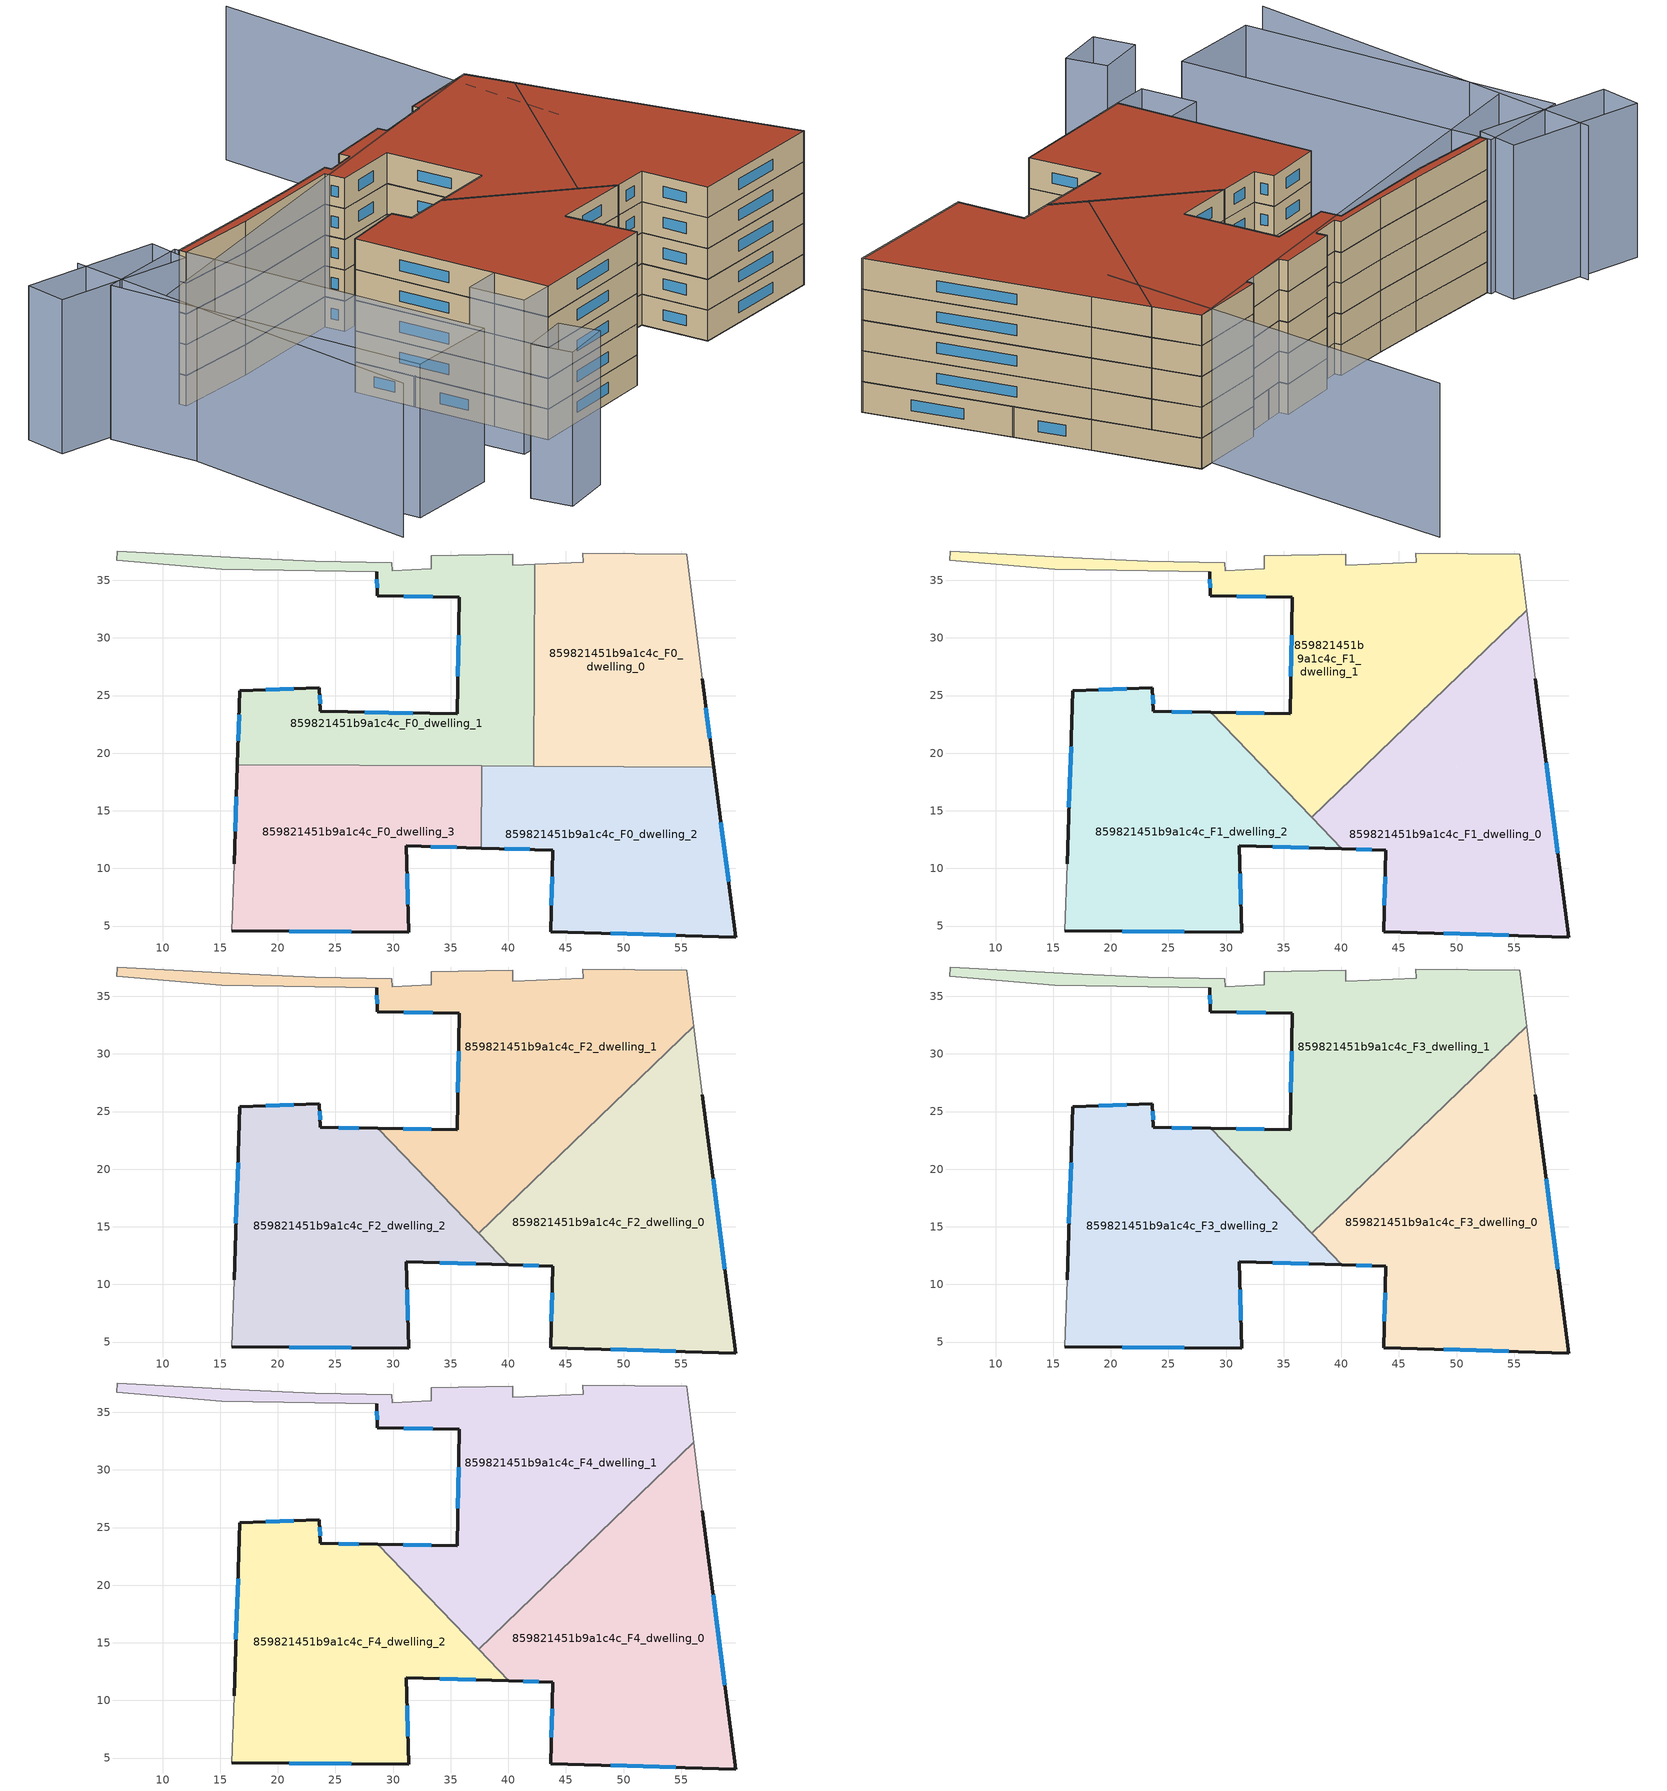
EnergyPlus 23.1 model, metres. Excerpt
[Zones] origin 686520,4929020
859821451b9a1c4c_F0_dwelling_0
 floor ground (EU_floor_Construction): 57.82,18.79 56.82,26.46 55.47,37.27 46.46,37.35 46.5,36.59 42.31,36.39 42.23,18.87 z0
 wall outside (EU_wall_Construction): 56.82,26.46 57.82,18.79 z0:3
 wall to 859821451b9a1c4c_F0_dwelling_1 (EU_wall_Construction): 42.23,18.87 42.31,36.39 z0:3
 wall adiabatic (EU_wall_Construction): 42.31,36.39 46.5,36.59 46.46,37.35 55.47,37.27 56.82,26.46 z0:3
 wall to 859821451b9a1c4c_F0_dwelling_2 (EU_wall_Construction): 57.82,18.79 42.23,18.87 z0:3
 window (EU_Window_Construction): 57.14,23.96 57.49,21.29 z0.98:2.02
859821451b9a1c4c_F0_dwelling_1
 floor ground (EU_floor_Construction): 42.23,18.87 42.31,36.39 40.41,36.31 40.37,37.27 33.3,37.13 33.34,35.99 29.92,35.83 29.9,36.54 23.24,36.66 17.53,36.93 6.08,37.55 6.02,36.73 15.13,35.97 28.6,35.77 28.63,33.66 35.76,33.53 35.57,23.41 23.69,23.63 23.61,25.7 16.71,25.44 16.49,18.99 z0
 wall outside (EU_wall_Construction): 16.49,18.99 16.71,25.44 23.61,25.7 23.69,23.63 35.57,23.41 35.76,33.53 28.63,33.66 28.6,35.77 z0:3
 wall adiabatic (EU_wall_Construction): 28.6,35.77 15.13,35.97 6.02,36.73 6.08,37.55 17.53,36.93 23.24,36.66 29.9,36.54 29.92,35.83 33.34,35.99 33.3,37.13 40.37,37.27 40.41,36.31 42.31,36.39 z0:3
 wall to 859821451b9a1c4c_F0_dwelling_3 (EU_wall_Construction): 37.7,18.89 16.49,18.99 z0:3
 wall to 859821451b9a1c4c_F0_dwelling_2 (EU_wall_Construction): 42.23,18.87 37.7,18.89 z0:3
 window (EU_Window_Construction): 18.95,25.52 21.36,25.61 / 23.63,25.02 23.66,24.3 / 27.55,23.56 31.7,23.48 / 35.63,26.7 35.69,30.24 / 33.44,33.57 30.94,33.61 / 28.62,34.34 28.61,35.08 / 16.56,21.09 16.64,23.34 z0.98:2.02
859821451b9a1c4c_F0_dwelling_2
 floor ground (EU_floor_Construction): 59.74,4.05 57.82,18.79 37.7,18.89 37.67,11.77 43.88,11.59 43.68,4.52 z0
 wall outside (EU_wall_Construction): 57.82,18.79 59.74,4.05 43.68,4.52 43.88,11.59 37.67,11.77 z0:3
 wall to 859821451b9a1c4c_F0_dwelling_3 (EU_wall_Construction): 37.67,11.77 37.7,18.89 z0:3
 window (EU_Window_Construction): 54.52,4.2 48.9,4.36 / 43.74,6.82 43.81,9.29 / 41.86,11.65 39.69,11.71 / 58.44,14 59.12,8.84 z0.98:2.02
859821451b9a1c4c_F0_dwelling_3
 floor ground (EU_floor_Construction): 31.36,4.46 31.16,11.96 37.67,11.77 37.7,18.89 16.49,18.99 16.21,10.42 16,4.6 z0
 wall outside (EU_wall_Construction): 37.67,11.77 31.16,11.96 31.36,4.46 16,4.6 / 16.21,10.42 16.49,18.99 z0:3
 wall adiabatic (EU_wall_Construction): 16,4.6 16.21,10.42 z0:3
 window (EU_Window_Construction): 35.55,11.83 33.27,11.9 / 31.22,9.52 31.29,6.9 / 26.36,4.5 20.99,4.55 / 16.3,13.21 16.4,16.2 z0.98:2.02
859821451b9a1c4c_F1_dwelling_0
 floor to 859821451b9a1c4c_F0_dwelling_2 (EU_floor_Construction): 59.74,4.05 57.82,18.79 42.05,18.87 37.68,14.67 37.68,14.16 40.05,11.7 43.88,11.59 43.68,4.52 z3
 floor to 859821451b9a1c4c_F0_dwelling_0 (EU_floor_Construction): 57.82,18.79 56.82,26.46 56.08,32.38 42.23,19.05 42.23,18.87 z3
 floor to 859821451b9a1c4c_F0_dwelling_3 (EU_floor_Construction): 37.68,14.16 37.68,14.67 37.43,14.42 z3
 floor to 859821451b9a1c4c_F0_dwelling_1 (EU_floor_Construction): 42.23,18.87 42.23,19.05 42.05,18.87 z3
 wall outside (EU_wall_Construction): 56.82,26.46 59.74,4.05 43.68,4.52 43.88,11.59 40.05,11.7 z3:6
 wall to 859821451b9a1c4c_F1_dwelling_1 (EU_wall_Construction): 37.43,14.42 56.08,32.38 z3:6
 wall adiabatic (EU_wall_Construction): 56.08,32.38 56.82,26.46 z3:6
 wall to 859821451b9a1c4c_F1_dwelling_2 (EU_wall_Construction): 40.05,11.7 37.43,14.42 z3:6
 window (EU_Window_Construction): 54.52,4.2 48.9,4.36 / 43.74,6.82 43.81,9.29 / 42.63,11.62 41.29,11.66 / 57.77,19.17 58.79,11.33 z3.98:5.02
859821451b9a1c4c_F1_dwelling_1
 floor to 859821451b9a1c4c_F0_dwelling_0 (EU_floor_Construction): 56.08,32.38 55.47,37.27 46.46,37.35 46.5,36.59 42.31,36.39 42.23,19.05 z3
 floor to 859821451b9a1c4c_F0_dwelling_1 (EU_floor_Construction): 42.23,19.05 42.31,36.39 40.41,36.31 40.37,37.27 33.3,37.13 33.34,35.99 29.92,35.83 29.9,36.54 23.24,36.66 17.53,36.93 6.08,37.55 6.02,36.73 15.13,35.97 28.6,35.77 28.63,33.66 35.76,33.53 35.57,23.41 28.65,23.54 33.1,18.91 42.05,18.87 z3
 floor to 859821451b9a1c4c_F0_dwelling_2 (EU_floor_Construction): 42.05,18.87 37.7,18.89 37.68,14.67 z3
 floor to 859821451b9a1c4c_F0_dwelling_3 (EU_floor_Construction): 37.68,14.67 37.7,18.89 33.1,18.91 37.43,14.42 z3
 wall outside (EU_wall_Construction): 28.65,23.54 35.57,23.41 35.76,33.53 28.63,33.66 28.6,35.77 z3:6
 wall adiabatic (EU_wall_Construction): 28.6,35.77 15.13,35.97 6.02,36.73 6.08,37.55 17.53,36.93 23.24,36.66 29.9,36.54 29.92,35.83 33.34,35.99 33.3,37.13 40.37,37.27 40.41,36.31 46.5,36.59 46.46,37.35 55.47,37.27 56.08,32.38 z3:6
 wall to 859821451b9a1c4c_F1_dwelling_2 (EU_wall_Construction): 37.43,14.42 28.65,23.54 z3:6
 window (EU_Window_Construction): 30.9,23.49 33.32,23.45 / 35.63,26.7 35.69,30.24 / 33.44,33.57 30.94,33.61 / 28.62,34.34 28.61,35.08 z3.98:5.02
859821451b9a1c4c_F1_dwelling_2
 floor to 859821451b9a1c4c_F0_dwelling_1 (EU_floor_Construction): 33.1,18.91 28.65,23.54 23.69,23.63 23.61,25.7 16.71,25.44 16.49,18.99 z3
 floor to 859821451b9a1c4c_F0_dwelling_3 (EU_floor_Construction): 31.36,4.46 31.16,11.96 37.67,11.77 37.68,14.16 33.1,18.91 16.49,18.99 16.21,10.42 16,4.6 z3
 floor to 859821451b9a1c4c_F0_dwelling_2 (EU_floor_Construction): 40.05,11.7 37.68,14.16 37.67,11.77 z3
 wall outside (EU_wall_Construction): 16.21,10.42 16.71,25.44 23.61,25.7 23.69,23.63 28.65,23.54 / 40.05,11.7 31.16,11.96 31.36,4.46 16,4.6 z3:6
 wall adiabatic (EU_wall_Construction): 16,4.6 16.21,10.42 z3:6
 window (EU_Window_Construction): 16.37,15.3 16.54,20.55 / 18.95,25.52 21.36,25.61 / 23.63,25.02 23.66,24.3 / 25.3,23.6 27.04,23.56 / 37.16,11.78 34.05,11.87 / 31.22,9.52 31.29,6.9 / 26.36,4.5 20.99,4.55 z3.98:5.02
859821451b9a1c4c_F2_dwelling_0
 floor to 859821451b9a1c4c_F1_dwelling_0 (EU_floor_Construction): 59.74,4.05 56.82,26.46 56.08,32.38 37.43,14.42 40.05,11.7 43.88,11.59 43.68,4.52 z6
 wall outside (EU_wall_Construction): 56.82,26.46 59.74,4.05 43.68,4.52 43.88,11.59 40.05,11.7 z6:9
 wall to 859821451b9a1c4c_F2_dwelling_1 (EU_wall_Construction): 37.43,14.42 56.08,32.38 z6:9
 wall adiabatic (EU_wall_Construction): 56.08,32.38 56.82,26.46 z6:9
 wall to 859821451b9a1c4c_F2_dwelling_2 (EU_wall_Construction): 40.05,11.7 37.43,14.42 z6:9
 window (EU_Window_Construction): 54.52,4.2 48.9,4.36 / 43.74,6.82 43.81,9.29 / 42.63,11.62 41.29,11.66 / 57.77,19.17 58.79,11.33 z6.98:8.02
859821451b9a1c4c_F2_dwelling_1
 floor to 859821451b9a1c4c_F1_dwelling_1 (EU_floor_Construction): 56.08,32.38 55.47,37.27 46.46,37.35 46.5,36.59 40.41,36.31 40.37,37.27 33.3,37.13 33.34,35.99 29.92,35.83 29.9,36.54 23.24,36.66 17.53,36.93 6.08,37.55 6.02,36.73 15.13,35.97 28.6,35.77 28.63,33.66 35.76,33.53 35.57,23.41 28.65,23.54 37.43,14.42 z6
 wall outside (EU_wall_Construction): 28.65,23.54 35.57,23.41 35.76,33.53 28.63,33.66 28.6,35.77 z6:9
 wall adiabatic (EU_wall_Construction): 28.6,35.77 15.13,35.97 6.02,36.73 6.08,37.55 17.53,36.93 23.24,36.66 29.9,36.54 29.92,35.83 33.34,35.99 33.3,37.13 40.37,37.27 40.41,36.31 46.5,36.59 46.46,37.35 55.47,37.27 56.08,32.38 z6:9
 wall to 859821451b9a1c4c_F2_dwelling_2 (EU_wall_Construction): 37.43,14.42 28.65,23.54 z6:9
 window (EU_Window_Construction): 30.9,23.49 33.32,23.45 / 35.63,26.7 35.69,30.24 / 33.44,33.57 30.94,33.61 / 28.62,34.34 28.61,35.08 z6.98:8.02
859821451b9a1c4c_F2_dwelling_2
 floor to 859821451b9a1c4c_F1_dwelling_2 (EU_floor_Construction): 40.05,11.7 28.65,23.54 23.69,23.63 23.61,25.7 16.71,25.44 16.21,10.42 16,4.6 31.36,4.46 31.16,11.96 z6
 wall outside (EU_wall_Construction): 16.21,10.42 16.71,25.44 23.61,25.7 23.69,23.63 28.65,23.54 / 40.05,11.7 31.16,11.96 31.36,4.46 16,4.6 z6:9
 wall adiabatic (EU_wall_Construction): 16,4.6 16.21,10.42 z6:9
 window (EU_Window_Construction): 16.37,15.3 16.54,20.55 / 18.95,25.52 21.36,25.61 / 23.63,25.02 23.66,24.3 / 25.3,23.6 27.04,23.56 / 37.16,11.78 34.05,11.87 / 31.22,9.52 31.29,6.9 / 26.36,4.5 20.99,4.55 z6.98:8.02
859821451b9a1c4c_F3_dwelling_0
 floor to 859821451b9a1c4c_F2_dwelling_0 (EU_floor_Construction): 59.74,4.05 56.82,26.46 56.08,32.38 37.43,14.42 40.05,11.7 43.88,11.59 43.68,4.52 z9
 wall outside (EU_wall_Construction): 56.82,26.46 59.74,4.05 43.68,4.52 43.88,11.59 40.05,11.7 z9:12
 wall to 859821451b9a1c4c_F3_dwelling_1 (EU_wall_Construction): 37.43,14.42 56.08,32.38 z9:12
 wall adiabatic (EU_wall_Construction): 56.08,32.38 56.82,26.46 z9:12
 wall to 859821451b9a1c4c_F3_dwelling_2 (EU_wall_Construction): 40.05,11.7 37.43,14.42 z9:12
 window (EU_Window_Construction): 54.52,4.2 48.9,4.36 / 43.74,6.82 43.81,9.29 / 42.63,11.62 41.29,11.66 / 57.77,19.17 58.79,11.33 z9.98:11.02
859821451b9a1c4c_F3_dwelling_1
 floor to 859821451b9a1c4c_F2_dwelling_1 (EU_floor_Construction): 56.08,32.38 55.47,37.27 46.46,37.35 46.5,36.59 40.41,36.31 40.37,37.27 33.3,37.13 33.34,35.99 29.92,35.83 29.9,36.54 23.24,36.66 17.53,36.93 6.08,37.55 6.02,36.73 15.13,35.97 28.6,35.77 28.63,33.66 35.76,33.53 35.57,23.41 28.65,23.54 37.43,14.42 z9
 wall outside (EU_wall_Construction): 28.65,23.54 35.57,23.41 35.76,33.53 28.63,33.66 28.6,35.77 z9:12
 wall adiabatic (EU_wall_Construction): 28.6,35.77 15.13,35.97 6.02,36.73 6.08,37.55 17.53,36.93 23.24,36.66 29.9,36.54 29.92,35.83 33.34,35.99 33.3,37.13 40.37,37.27 40.41,36.31 46.5,36.59 46.46,37.35 55.47,37.27 56.08,32.38 z9:12
 wall to 859821451b9a1c4c_F3_dwelling_2 (EU_wall_Construction): 37.43,14.42 28.65,23.54 z9:12
 window (EU_Window_Construction): 30.9,23.49 33.32,23.45 / 35.63,26.7 35.69,30.24 / 33.44,33.57 30.94,33.61 / 28.62,34.34 28.61,35.08 z9.98:11.02
859821451b9a1c4c_F3_dwelling_2
 floor to 859821451b9a1c4c_F2_dwelling_2 (EU_floor_Construction): 40.05,11.7 28.65,23.54 23.69,23.63 23.61,25.7 16.71,25.44 16.21,10.42 16,4.6 31.36,4.46 31.16,11.96 z9
 wall outside (EU_wall_Construction): 16.21,10.42 16.71,25.44 23.61,25.7 23.69,23.63 28.65,23.54 / 40.05,11.7 31.16,11.96 31.36,4.46 16,4.6 z9:12
 wall adiabatic (EU_wall_Construction): 16,4.6 16.21,10.42 z9:12
 window (EU_Window_Construction): 16.37,15.3 16.54,20.55 / 18.95,25.52 21.36,25.61 / 23.63,25.02 23.66,24.3 / 25.3,23.6 27.04,23.56 / 37.16,11.78 34.05,11.87 / 31.22,9.52 31.29,6.9 / 26.36,4.5 20.99,4.55 z9.98:11.02
859821451b9a1c4c_F4_dwelling_0
 floor to 859821451b9a1c4c_F3_dwelling_0 (EU_floor_Construction): 59.74,4.05 56.82,26.46 56.08,32.38 37.43,14.42 40.05,11.7 43.88,11.59 43.68,4.52 z12
 wall outside (EU_wall_Construction): 56.82,26.46 59.74,4.05 43.68,4.52 43.88,11.59 40.05,11.7 z12:15
 wall to 859821451b9a1c4c_F4_dwelling_1 (EU_wall_Construction): 37.43,14.42 56.08,32.38 z12:15
 wall adiabatic (EU_wall_Construction): 56.08,32.38 56.82,26.46 z12:15
 wall to 859821451b9a1c4c_F4_dwelling_2 (EU_wall_Construction): 40.05,11.7 37.43,14.42 z12:15
 window (EU_Window_Construction): 54.52,4.2 48.9,4.36 / 43.74,6.82 43.81,9.29 / 42.63,11.62 41.29,11.66 / 57.77,19.17 58.79,11.33 z12.98:14.02
 roof outside (EU_roof_Construction): 56.08,32.38 56.82,26.46 59.74,4.05 43.68,4.52 43.88,11.59 40.05,11.7 37.43,14.42 z15
859821451b9a1c4c_F4_dwelling_1
 floor to 859821451b9a1c4c_F3_dwelling_1 (EU_floor_Construction): 56.08,32.38 55.47,37.27 46.46,37.35 46.5,36.59 40.41,36.31 40.37,37.27 33.3,37.13 33.34,35.99 29.92,35.83 29.9,36.54 23.24,36.66 17.53,36.93 6.08,37.55 6.02,36.73 15.13,35.97 28.6,35.77 28.63,33.66 35.76,33.53 35.57,23.41 28.65,23.54 37.43,14.42 z12
 wall outside (EU_wall_Construction): 28.65,23.54 35.57,23.41 35.76,33.53 28.63,33.66 28.6,35.77 z12:15
 wall adiabatic (EU_wall_Construction): 28.6,35.77 15.13,35.97 6.02,36.73 6.08,37.55 17.53,36.93 23.24,36.66 29.9,36.54 29.92,35.83 33.34,35.99 33.3,37.13 40.37,37.27 40.41,36.31 46.5,36.59 46.46,37.35 55.47,37.27 56.08,32.38 z12:15
 wall to 859821451b9a1c4c_F4_dwelling_2 (EU_wall_Construction): 37.43,14.42 28.65,23.54 z12:15
 window (EU_Window_Construction): 30.9,23.49 33.32,23.45 / 35.63,26.7 35.69,30.24 / 33.44,33.57 30.94,33.61 / 28.62,34.34 28.61,35.08 z12.98:14.02
 roof outside (EU_roof_Construction): 55.47,37.27 56.08,32.38 37.43,14.42 28.65,23.54 35.57,23.41 35.76,33.53 28.63,33.66 28.6,35.77 15.13,35.97 6.02,36.73 6.08,37.55 17.53,36.93 23.24,36.66 29.9,36.54 29.92,35.83 33.34,35.99 33.3,37.13 40.37,37.27 40.41,36.31 46.5,36.59 46.46,37.35 z15
859821451b9a1c4c_F4_dwelling_2
 floor to 859821451b9a1c4c_F3_dwelling_2 (EU_floor_Construction): 40.05,11.7 28.65,23.54 23.69,23.63 23.61,25.7 16.71,25.44 16.21,10.42 16,4.6 31.36,4.46 31.16,11.96 z12
 wall outside (EU_wall_Construction): 16.21,10.42 16.71,25.44 23.61,25.7 23.69,23.63 28.65,23.54 / 40.05,11.7 31.16,11.96 31.36,4.46 16,4.6 z12:15
 wall adiabatic (EU_wall_Construction): 16,4.6 16.21,10.42 z12:15
 window (EU_Window_Construction): 16.37,15.3 16.54,20.55 / 18.95,25.52 21.36,25.61 / 23.63,25.02 23.66,24.3 / 25.3,23.6 27.04,23.56 / 37.16,11.78 34.05,11.87 / 31.22,9.52 31.29,6.9 / 26.36,4.5 20.99,4.55 z12.98:14.02
 roof outside (EU_roof_Construction): 28.65,23.54 40.05,11.7 31.16,11.96 31.36,4.46 16,4.6 16.21,10.42 16.71,25.44 23.61,25.7 23.69,23.63 z15
shading: 51.64,25.05 58.25,64.04 / -1.3,43.76 -10.53,3.82 / 55.47,37.27 -3.49,32.98 / 3.7,-5.45 3.31,-1.23 / 3.31,-1.23 8.94,-0.71 / 8.94,-0.71 9.33,-4.93 / 9.33,-4.93 3.7,-5.45 / 16.03,4.6 11.99,4.72 / 11.99,4.72 12.17,10.54 / 12.17,10.54 16.21,10.42 / 16.21,10.42 16.03,4.6 / 6.1,37.99 4.48,4.37 / 4.48,4.37 -5.84,4.87 / -5.84,4.87 -4.22,38.49 / -4.22,38.49 6.1,37.99 / -8.1,44.78 6.2,40.44 / 6.2,40.44 4.88,36.1 / 4.88,36.1 -9.41,40.45 / -9.41,40.45 -8.1,44.78 z0:15
[Building]
EU S2 Campaign: North Axis=0; Terrain=City; Solar Distribution=FullExterior
[Site:Location]
Bologna: Latitude=44.5; Longitude=11.25; Time Zone=1; Elevation=37
[SizingPeriod:WeatherFileDays]
AnnualSizingPeriod: Begin Month=1; Begin Day of Month=1; End Month=12; End Day of Month=31; Day of Week for Start Day=Monday; Use Weather File Daylight Saving Period=No; Use Weather File Rain and Snow Indicators=No
[MATERIAL]
EU_InternalMass_Material: Roughness=MediumRough; Thickness=0.1; Conductivity=1; Density=1800; Specific Heat=900; Thermal Absorptance=0.9; Solar Absorptance=0.7; Visible Absorptance=0.7
[MATERIAL:NOMASS] Roughness=MediumRough; Thermal Absorptance=0.9; Solar Absorptance=0.7; Visible Absorptance=0.7
Name | Thermal Resistance
EU_wall_NoMass | 0.905828
EU_roof_NoMass | 0.37593
EU_floor_NoMass | 0.67114
[WINDOWMATERIAL:SIMPLEGLAZINGSYSTEM]
EU_Window_SimpleGlazing: UFactor=4.52486; Solar Heat Gain Coefficient=0.85; Visible Transmittance=0.85
[CONSTRUCTION]
EU_wall_Construction: EU_wall_NoMass
EU_roof_Construction: EU_roof_NoMass
EU_floor_Construction: EU_floor_NoMass
EU_InternalMass_Construction: EU_InternalMass_Material
EU_Window_Construction: EU_Window_SimpleGlazing
[ZONE] Type=1; Multiplier=1; Ceiling Height=autocalculate; Floor Area=autocalculate; Part of Total Floor Area=Yes
Name | Volume
859821451b9a1c4c_F0_dwelling_0 | 785.555
859821451b9a1c4c_F1_dwelling_0; 859821451b9a1c4c_F2_dwelling_0; 859821451b9a1c4c_F3_dwelling_0; 859821451b9a1c4c_F4_dwelling_0 | 1070.625
859821451b9a1c4c_F0_dwelling_1 | 785.579
859821451b9a1c4c_F1_dwelling_1; 859821451b9a1c4c_F2_dwelling_1; 859821451b9a1c4c_F3_dwelling_1; 859821451b9a1c4c_F4_dwelling_1 | 1070.59
859821451b9a1c4c_F0_dwelling_2 | 785.62
859821451b9a1c4c_F1_dwelling_2; 859821451b9a1c4c_F2_dwelling_2; 859821451b9a1c4c_F3_dwelling_2; 859821451b9a1c4c_F4_dwelling_2 | 1001.14
859821451b9a1c4c_F0_dwelling_3 | 785.591
[INTERNALMASS] Construction=EU_InternalMass_Construction
Name | Zone or ZoneList | Surface Area
859821451b9a1c4c_F0_dwelling_0_EU_InternalMass | 859821451b9a1c4c_F0_dwelling_0 | 261.853
859821451b9a1c4c_F0_dwelling_1_EU_InternalMass | 859821451b9a1c4c_F0_dwelling_1 | 261.86
859821451b9a1c4c_F0_dwelling_2_EU_InternalMass | 859821451b9a1c4c_F0_dwelling_2 | 261.87
859821451b9a1c4c_F0_dwelling_3_EU_InternalMass | 859821451b9a1c4c_F0_dwelling_3 | 261.865
859821451b9a1c4c_F1_dwelling_0_EU_InternalMass | 859821451b9a1c4c_F1_dwelling_0 | 356.873
859821451b9a1c4c_F1_dwelling_1_EU_InternalMass | 859821451b9a1c4c_F1_dwelling_1 | 356.86
859821451b9a1c4c_F1_dwelling_2_EU_InternalMass | 859821451b9a1c4c_F1_dwelling_2 | 333.713
859821451b9a1c4c_F2_dwelling_0_EU_InternalMass | 859821451b9a1c4c_F2_dwelling_0 | 356.873
859821451b9a1c4c_F2_dwelling_1_EU_InternalMass | 859821451b9a1c4c_F2_dwelling_1 | 356.86
859821451b9a1c4c_F2_dwelling_2_EU_InternalMass | 859821451b9a1c4c_F2_dwelling_2 | 333.713
859821451b9a1c4c_F3_dwelling_0_EU_InternalMass | 859821451b9a1c4c_F3_dwelling_0 | 356.873
859821451b9a1c4c_F3_dwelling_1_EU_InternalMass | 859821451b9a1c4c_F3_dwelling_1 | 356.86
859821451b9a1c4c_F3_dwelling_2_EU_InternalMass | 859821451b9a1c4c_F3_dwelling_2 | 333.713
859821451b9a1c4c_F4_dwelling_0_EU_InternalMass | 859821451b9a1c4c_F4_dwelling_0 | 356.873
859821451b9a1c4c_F4_dwelling_1_EU_InternalMass | 859821451b9a1c4c_F4_dwelling_1 | 356.86
859821451b9a1c4c_F4_dwelling_2_EU_InternalMass | 859821451b9a1c4c_F4_dwelling_2 | 333.713
[OTHEREQUIPMENT] Fuel Type=Electricity; Design Level Calculation Method=Watts/Area; Power per Zone Floor Area=1; Fraction Latent=0; Fraction Radiant=0; Fraction Lost=0; Carbon Dioxide Generation Rate=0; EndUse Subcategory=EU_Step8_InternalGains
Name | Zone or ZoneList or Space or SpaceList | Schedule
EU_Step8_InternalGain_859821451b9a1c4c_F0_dwelling_0_f000 | 859821451b9a1c4c_F0_dwelling_0 | EU_Step8_GainSchedule_859821451b9a1c4c_F0_dwelling_0_f000
EU_Step8_InternalGain_859821451b9a1c4c_F0_dwelling_1_f000 | 859821451b9a1c4c_F0_dwelling_1 | EU_Step8_GainSchedule_859821451b9a1c4c_F0_dwelling_1_f000
EU_Step8_InternalGain_859821451b9a1c4c_F0_dwelling_2_f000 | 859821451b9a1c4c_F0_dwelling_2 | EU_Step8_GainSchedule_859821451b9a1c4c_F0_dwelling_2_f000
EU_Step8_InternalGain_859821451b9a1c4c_F0_dwelling_3_f000 | 859821451b9a1c4c_F0_dwelling_3 | EU_Step8_GainSchedule_859821451b9a1c4c_F0_dwelling_3_f000
EU_Step8_InternalGain_859821451b9a1c4c_F1_dwelling_0_f000 | 859821451b9a1c4c_F1_dwelling_0 | EU_Step8_GainSchedule_859821451b9a1c4c_F1_dwelling_0_f000
EU_Step8_InternalGain_859821451b9a1c4c_F1_dwelling_1_f000 | 859821451b9a1c4c_F1_dwelling_1 | EU_Step8_GainSchedule_859821451b9a1c4c_F1_dwelling_1_f000
EU_Step8_InternalGain_859821451b9a1c4c_F1_dwelling_2_f000 | 859821451b9a1c4c_F1_dwelling_2 | EU_Step8_GainSchedule_859821451b9a1c4c_F1_dwelling_2_f000
EU_Step8_InternalGain_859821451b9a1c4c_F2_dwelling_0_f000 | 859821451b9a1c4c_F2_dwelling_0 | EU_Step8_GainSchedule_859821451b9a1c4c_F2_dwelling_0_f000
EU_Step8_InternalGain_859821451b9a1c4c_F2_dwelling_1_f000 | 859821451b9a1c4c_F2_dwelling_1 | EU_Step8_GainSchedule_859821451b9a1c4c_F2_dwelling_1_f000
EU_Step8_InternalGain_859821451b9a1c4c_F2_dwelling_2_f000 | 859821451b9a1c4c_F2_dwelling_2 | EU_Step8_GainSchedule_859821451b9a1c4c_F2_dwelling_2_f000
EU_Step8_InternalGain_859821451b9a1c4c_F3_dwelling_0_f000 | 859821451b9a1c4c_F3_dwelling_0 | EU_Step8_GainSchedule_859821451b9a1c4c_F3_dwelling_0_f000
EU_Step8_InternalGain_859821451b9a1c4c_F3_dwelling_1_f000 | 859821451b9a1c4c_F3_dwelling_1 | EU_Step8_GainSchedule_859821451b9a1c4c_F3_dwelling_1_f000
EU_Step8_InternalGain_859821451b9a1c4c_F3_dwelling_2_f000 | 859821451b9a1c4c_F3_dwelling_2 | EU_Step8_GainSchedule_859821451b9a1c4c_F3_dwelling_2_f000
EU_Step8_InternalGain_859821451b9a1c4c_F4_dwelling_0_f000 | 859821451b9a1c4c_F4_dwelling_0 | EU_Step8_GainSchedule_859821451b9a1c4c_F4_dwelling_0_f000
EU_Step8_InternalGain_859821451b9a1c4c_F4_dwelling_1_f000 | 859821451b9a1c4c_F4_dwelling_1 | EU_Step8_GainSchedule_859821451b9a1c4c_F4_dwelling_1_f000
EU_Step8_InternalGain_859821451b9a1c4c_F4_dwelling_2_f000 | 859821451b9a1c4c_F4_dwelling_2 | EU_Step8_GainSchedule_859821451b9a1c4c_F4_dwelling_2_f000
[ZONEVENTILATION:DESIGNFLOWRATE] Schedule=EU_AlwaysOn; Design Flow Rate Calculation Method=AirChanges/Hour; Air Changes per Hour=0.73129; Ventilation Type=Natural; Fan Pressure Rise=0; Fan Total Efficiency=1; Constant Term Coefficient=1; Temperature Term Coefficient=0; Velocity Term Coefficient=0; Velocity Squared Term Coefficient=0; Minimum Indoor Temperature=-100; Maximum Indoor Temperature=100; Delta Temperature=-100; Minimum Outdoor Temperature=-100; Maximum Outdoor Temperature=100; Maximum Wind Speed=40
Name | Zone or ZoneList or Space or SpaceList
EU_ConstantAir_859821451b9a1c4c_F0_dwelling_0 | 859821451b9a1c4c_F0_dwelling_0
EU_ConstantAir_859821451b9a1c4c_F0_dwelling_1 | 859821451b9a1c4c_F0_dwelling_1
EU_ConstantAir_859821451b9a1c4c_F0_dwelling_2 | 859821451b9a1c4c_F0_dwelling_2
EU_ConstantAir_859821451b9a1c4c_F0_dwelling_3 | 859821451b9a1c4c_F0_dwelling_3
EU_ConstantAir_859821451b9a1c4c_F1_dwelling_0 | 859821451b9a1c4c_F1_dwelling_0
EU_ConstantAir_859821451b9a1c4c_F1_dwelling_1 | 859821451b9a1c4c_F1_dwelling_1
EU_ConstantAir_859821451b9a1c4c_F1_dwelling_2 | 859821451b9a1c4c_F1_dwelling_2
EU_ConstantAir_859821451b9a1c4c_F2_dwelling_0 | 859821451b9a1c4c_F2_dwelling_0
EU_ConstantAir_859821451b9a1c4c_F2_dwelling_1 | 859821451b9a1c4c_F2_dwelling_1
EU_ConstantAir_859821451b9a1c4c_F2_dwelling_2 | 859821451b9a1c4c_F2_dwelling_2
EU_ConstantAir_859821451b9a1c4c_F3_dwelling_0 | 859821451b9a1c4c_F3_dwelling_0
EU_ConstantAir_859821451b9a1c4c_F3_dwelling_1 | 859821451b9a1c4c_F3_dwelling_1
EU_ConstantAir_859821451b9a1c4c_F3_dwelling_2 | 859821451b9a1c4c_F3_dwelling_2
EU_ConstantAir_859821451b9a1c4c_F4_dwelling_0 | 859821451b9a1c4c_F4_dwelling_0
EU_ConstantAir_859821451b9a1c4c_F4_dwelling_1 | 859821451b9a1c4c_F4_dwelling_1
EU_ConstantAir_859821451b9a1c4c_F4_dwelling_2 | 859821451b9a1c4c_F4_dwelling_2
[HVACTEMPLATE:THERMOSTAT] Constant Heating Setpoint=20; Constant Cooling Setpoint=50
EU_HeatOnly_859821451b9a1c4c_F0_dwelling_0; EU_HeatOnly_859821451b9a1c4c_F0_dwelling_1; EU_HeatOnly_859821451b9a1c4c_F0_dwelling_2; EU_HeatOnly_859821451b9a1c4c_F0_dwelling_3; EU_HeatOnly_859821451b9a1c4c_F1_dwelling_0; EU_HeatOnly_859821451b9a1c4c_F1_dwelling_1; EU_HeatOnly_859821451b9a1c4c_F1_dwelling_2; EU_HeatOnly_859821451b9a1c4c_F2_dwelling_0; EU_HeatOnly_859821451b9a1c4c_F2_dwelling_1; EU_HeatOnly_859821451b9a1c4c_F2_dwelling_2; EU_HeatOnly_859821451b9a1c4c_F3_dwelling_0; EU_HeatOnly_859821451b9a1c4c_F3_dwelling_1; EU_HeatOnly_859821451b9a1c4c_F3_dwelling_2; EU_HeatOnly_859821451b9a1c4c_F4_dwelling_0; EU_HeatOnly_859821451b9a1c4c_F4_dwelling_1; EU_HeatOnly_859821451b9a1c4c_F4_dwelling_2
[HVACTEMPLATE:ZONE:IDEALLOADSAIRSYSTEM] System Availability Schedule=EU_AlwaysOn; Maximum Heating Supply Air Temperature=50; Minimum Cooling Supply Air Temperature=13; Maximum Heating Supply Air Humidity Ratio=0.0156; Minimum Cooling Supply Air Humidity Ratio=0.0077; Heating Limit=NoLimit; Cooling Limit=NoLimit; Heating Availability Schedule=EU_AlwaysOn; Cooling Availability Schedule=EU_CoolingOff; Dehumidification Control Type=ConstantSensibleHeatRatio; Cooling Sensible Heat Ratio=0.7; Dehumidification Setpoint=60; Humidification Control Type=None; Humidification Setpoint=30; Outdoor Air Method=None; Outdoor Air Flow Rate per Person=0.00944; Outdoor Air Flow Rate per Zone Floor Area=0; Outdoor Air Flow Rate per Zone=0; Demand Controlled Ventilation Type=None; Outdoor Air Economizer Type=NoEconomizer; Heat Recovery Type=None; Sensible Heat Recovery Effectiveness=0.7; Latent Heat Recovery Effectiveness=0.65
Name | Template Thermostat
859821451b9a1c4c_F0_dwelling_0 | EU_HeatOnly_859821451b9a1c4c_F0_dwelling_0
859821451b9a1c4c_F0_dwelling_1 | EU_HeatOnly_859821451b9a1c4c_F0_dwelling_1
859821451b9a1c4c_F0_dwelling_2 | EU_HeatOnly_859821451b9a1c4c_F0_dwelling_2
859821451b9a1c4c_F0_dwelling_3 | EU_HeatOnly_859821451b9a1c4c_F0_dwelling_3
859821451b9a1c4c_F1_dwelling_0 | EU_HeatOnly_859821451b9a1c4c_F1_dwelling_0
859821451b9a1c4c_F1_dwelling_1 | EU_HeatOnly_859821451b9a1c4c_F1_dwelling_1
859821451b9a1c4c_F1_dwelling_2 | EU_HeatOnly_859821451b9a1c4c_F1_dwelling_2
859821451b9a1c4c_F2_dwelling_0 | EU_HeatOnly_859821451b9a1c4c_F2_dwelling_0
859821451b9a1c4c_F2_dwelling_1 | EU_HeatOnly_859821451b9a1c4c_F2_dwelling_1
859821451b9a1c4c_F2_dwelling_2 | EU_HeatOnly_859821451b9a1c4c_F2_dwelling_2
859821451b9a1c4c_F3_dwelling_0 | EU_HeatOnly_859821451b9a1c4c_F3_dwelling_0
859821451b9a1c4c_F3_dwelling_1 | EU_HeatOnly_859821451b9a1c4c_F3_dwelling_1
859821451b9a1c4c_F3_dwelling_2 | EU_HeatOnly_859821451b9a1c4c_F3_dwelling_2
859821451b9a1c4c_F4_dwelling_0 | EU_HeatOnly_859821451b9a1c4c_F4_dwelling_0
859821451b9a1c4c_F4_dwelling_1 | EU_HeatOnly_859821451b9a1c4c_F4_dwelling_1
859821451b9a1c4c_F4_dwelling_2 | EU_HeatOnly_859821451b9a1c4c_F4_dwelling_2
[SIZING:ZONE] Zone Cooling Design Supply Air Temperature Input Method=SupplyAirTemperature; Zone Cooling Design Supply Air Temperature=13; Zone Heating Design Supply Air Temperature Input Method=SupplyAirTemperature; Zone Heating Design Supply Air Temperature=50; Zone Cooling Design Supply Air Humidity Ratio=0.008; Zone Heating Design Supply Air Humidity Ratio=0.008; Cooling Design Air Flow Method=DesignDay; Cooling Design Air Flow Rate=0; Cooling Minimum Air Flow per Zone Floor Area=0.000762; Cooling Minimum Air Flow=0; Cooling Minimum Air Flow Fraction=0.2; Heating Design Air Flow Method=DesignDay; Heating Design Air Flow Rate=0; Heating Maximum Air Flow per Zone Floor Area=0.002032; Heating Maximum Air Flow=0.141576; Heating Maximum Air Flow Fraction=0.3; Account for Dedicated Outdoor Air System=No; Dedicated Outdoor Air System Control Strategy=NeutralSupplyAir; Dedicated Outdoor Air Low Setpoint Temperature for Design=autosize; Dedicated Outdoor Air High Setpoint Temperature for Design=autosize; Zone Load Sizing Method=Sensible Load Only No Latent Load; Zone Latent Cooling Design Supply Air Humidity Ratio Input Method=HumidityRatioDifference; Zone Cooling Design Supply Air Humidity Ratio Difference=0.005; Zone Latent Heating Design Supply Air Humidity Ratio Input Method=HumidityRatioDifference; Zone Humidification Design Supply Air Humidity Ratio Difference=0.005
859821451b9a1c4c_F0_dwelling_0; 859821451b9a1c4c_F0_dwelling_1; 859821451b9a1c4c_F0_dwelling_2; 859821451b9a1c4c_F0_dwelling_3; 859821451b9a1c4c_F1_dwelling_0; 859821451b9a1c4c_F1_dwelling_1; 859821451b9a1c4c_F1_dwelling_2; 859821451b9a1c4c_F2_dwelling_0; 859821451b9a1c4c_F2_dwelling_1; 859821451b9a1c4c_F2_dwelling_2; 859821451b9a1c4c_F3_dwelling_0; 859821451b9a1c4c_F3_dwelling_1; 859821451b9a1c4c_F3_dwelling_2; 859821451b9a1c4c_F4_dwelling_0; 859821451b9a1c4c_F4_dwelling_1; 859821451b9a1c4c_F4_dwelling_2
[SCHEDULE:CONSTANT]
Name | Hourly Value
EU_AlwaysOn | 1
EU_CoolingOff | 0
[SCHEDULE:FILE] Column Number=1; Rows to Skip at Top=0; Number of Hours of Data=8760; Column Separator=Comma; Interpolate to Timestep=No; Minutes per Item=60; Adjust Schedule for Daylight Savings=Yes
Name | File
EU_Step8_GainSchedule_859821451b9a1c4c_F0_dwelling_0_f000 | ../../schedules/859821451b9a1c4c/859821451b9a1c4c_F0_dwelling_0_f000_gain.csv
EU_Step8_GainSchedule_859821451b9a1c4c_F0_dwelling_1_f000 | ../../schedules/859821451b9a1c4c/859821451b9a1c4c_F0_dwelling_1_f000_gain.csv
EU_Step8_GainSchedule_859821451b9a1c4c_F0_dwelling_2_f000 | ../../schedules/859821451b9a1c4c/859821451b9a1c4c_F0_dwelling_2_f000_gain.csv
EU_Step8_GainSchedule_859821451b9a1c4c_F0_dwelling_3_f000 | ../../schedules/859821451b9a1c4c/859821451b9a1c4c_F0_dwelling_3_f000_gain.csv
EU_Step8_GainSchedule_859821451b9a1c4c_F1_dwelling_0_f000 | ../../schedules/859821451b9a1c4c/859821451b9a1c4c_F1_dwelling_0_f000_gain.csv
EU_Step8_GainSchedule_859821451b9a1c4c_F1_dwelling_1_f000 | ../../schedules/859821451b9a1c4c/859821451b9a1c4c_F1_dwelling_1_f000_gain.csv
EU_Step8_GainSchedule_859821451b9a1c4c_F1_dwelling_2_f000 | ../../schedules/859821451b9a1c4c/859821451b9a1c4c_F1_dwelling_2_f000_gain.csv
EU_Step8_GainSchedule_859821451b9a1c4c_F2_dwelling_0_f000 | ../../schedules/859821451b9a1c4c/859821451b9a1c4c_F2_dwelling_0_f000_gain.csv
EU_Step8_GainSchedule_859821451b9a1c4c_F2_dwelling_1_f000 | ../../schedules/859821451b9a1c4c/859821451b9a1c4c_F2_dwelling_1_f000_gain.csv
EU_Step8_GainSchedule_859821451b9a1c4c_F2_dwelling_2_f000 | ../../schedules/859821451b9a1c4c/859821451b9a1c4c_F2_dwelling_2_f000_gain.csv
EU_Step8_GainSchedule_859821451b9a1c4c_F3_dwelling_0_f000 | ../../schedules/859821451b9a1c4c/859821451b9a1c4c_F3_dwelling_0_f000_gain.csv
EU_Step8_GainSchedule_859821451b9a1c4c_F3_dwelling_1_f000 | ../../schedules/859821451b9a1c4c/859821451b9a1c4c_F3_dwelling_1_f000_gain.csv
EU_Step8_GainSchedule_859821451b9a1c4c_F3_dwelling_2_f000 | ../../schedules/859821451b9a1c4c/859821451b9a1c4c_F3_dwelling_2_f000_gain.csv
EU_Step8_GainSchedule_859821451b9a1c4c_F4_dwelling_0_f000 | ../../schedules/859821451b9a1c4c/859821451b9a1c4c_F4_dwelling_0_f000_gain.csv
EU_Step8_GainSchedule_859821451b9a1c4c_F4_dwelling_1_f000 | ../../schedules/859821451b9a1c4c/859821451b9a1c4c_F4_dwelling_1_f000_gain.csv
EU_Step8_GainSchedule_859821451b9a1c4c_F4_dwelling_2_f000 | ../../schedules/859821451b9a1c4c/859821451b9a1c4c_F4_dwelling_2_f000_gain.csv
